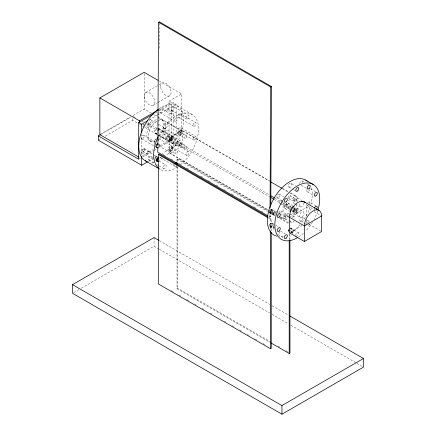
<?xml version="1.0" encoding="UTF-8"?>
<svg xmlns="http://www.w3.org/2000/svg" width="436" height="436" viewBox="0 0 436 436"><rect width="100%" height="100%" fill="white"/><g stroke="black" fill="none" stroke-linecap="round" stroke-linejoin="round"><path stroke-width="0.33" stroke-dasharray="2.18 1.64" d="M154.072 145.717L154.088 143.117L154.835 142.692M158.562 147.45L158.568 146.153M158.595 141.455L158.791 108.139M159.14 48.314L159.293 22.481M268.805 216.305L269.977 216.981L270.004 212.648L270.751 212.223A1.057 0.61 -60 0 0 271.503 210.931L271.508 210.065A1.057 0.61 -60 0 0 270.767 209.623L270.02 210.048L275.247 213.09A1.057 0.61 -60 0 1 274.489 214.381L273.743 214.812L270.004 212.648M269.977 216.981L270.729 216.556L270.767 209.623L275.252 212.223L275.247 213.09M273.743 214.812L273.759 212.207L274.506 211.782A1.057 0.61 -60 0 1 275.252 212.223M145.706 92.465L158.633 85.004M159.222 84.666L162.159 82.965M99.855 134.615L130.762 116.772M133.094 115.426L144.174 109.027L151.183 113.077M101.245 134.206L130.985 117.039M153.112 105.294L157.222 102.918M157.81 102.58L169.566 95.789M98.329 140.207L101.245 138.523M105.327 136.168L132.735 120.347L139.182 124.069M169.043 101.147L181.572 93.914L181.572 130.62L169.043 137.852L169.043 101.147L171.288 102.444L171.288 139.149L158.333 146.621M158.333 109.921L171.288 102.444M155.047 113.077L157.963 111.393M158.546 111.055L173.125 102.64L176.117 104.368L176.117 145.39L162.121 153.472M149.292 119.851L156.873 115.475M157.456 115.142L176.117 104.368M182.101 130.707L170.133 137.618A1.057 0.61 -60 0 0 169.386 138.91L169.386 152.731A1.057 0.61 -60 0 0 170.133 153.161L182.101 146.251A1.057 0.61 -60 0 0 182.848 144.959L182.848 131.138A1.057 0.61 -60 0 0 182.101 130.707L269.437 181.131M142.441 155.799L153.036 149.684M138.719 159.211L140.468 158.197M142.801 156.851L153.298 150.791M153.881 150.453L156.797 148.769M157.38 148.436L173.125 139.346L173.125 102.64M156.922 157.064L155.32 156.137L154.573 156.568L156.175 157.494M148.709 161.211L157.456 156.164M154.573 159.162L155.32 158.726L155.32 156.137M177.011 161.625L177.011 159.162L177.757 158.726L268.216 210.953M73.7 292.611L78.976 289.564M81.325 288.212L154.05 246.22L158.769 248.945M288.376 200.62L295.788 196.342A1.057 0.61 -60 0 1 296.535 196.778L296.535 202.042M268.74 218.164L270.505 219.183L271.252 218.752L271.252 223.069L273.922 224.611M271.252 231.08L271.252 225.663L270.505 226.093A1.057 0.61 -60 0 1 269.753 225.663L269.753 224.796A1.057 0.61 -60 0 1 270.505 223.499L271.252 223.069M280.713 217.008L283.82 218.801L290.087 215.182M290.659 214.85L295.788 211.891A1.057 0.61 -60 0 0 296.535 210.593L296.535 204.675M289.428 217.286L306.633 207.356L311.811 210.343M177.011 166.067L177.011 288.708L177.757 288.278L271.154 342.195M292.943 233.004A1.057 0.61 -60 0 1 292.191 232.568L292.191 231.707A1.057 0.61 -60 0 1 292.943 230.41L293.69 229.979L293.69 232.568L292.943 233.004L288.452 230.41L288.452 229.549A1.057 0.61 -60 0 1 288.855 228.546M290.578 232.17L302.044 225.548M305.483 223.564L306.633 222.9L308.356 223.897M159.363 81.096L181.572 93.914M177.021 105.817L191.982 114.455M173.67 106.716A2.115 1.221 -60 0 1 172.934 110.008A2.115 1.221 -60 0 1 171.152 108.869A2.115 1.221 -60 0 1 173.67 106.716L188.63 115.355A2.115 1.221 -60 0 1 187.894 118.647A2.115 1.221 -60 0 1 186.112 117.507A2.115 1.221 -60 0 1 188.63 115.355M302.328 181L304.628 182.324M306.922 183.649L309.222 184.978M180.744 113.872A2.115 1.221 -60 0 1 179.992 117.17A2.115 1.221 -60 0 1 178.22 116.003A2.115 1.221 -60 0 1 180.744 113.872L195.704 122.511A2.115 1.221 -60 0 1 194.947 125.808A2.115 1.221 -60 0 1 193.181 124.642A2.115 1.221 -60 0 1 195.704 122.511M310.536 188.804L315.686 191.775M171.49 110.341L186.445 118.974M301.287 185.278L307.625 188.941M167.778 108.515A1.586 0.916 -60 0 1 167.277 110.973A1.586 0.916 -60 0 1 165.903 110.183A1.586 0.916 -60 0 1 167.778 108.515L172.264 111.109A1.586 0.916 -60 0 1 171.762 113.567A1.586 0.916 -60 0 1 170.389 112.771A1.586 0.916 -60 0 1 172.264 111.109M178.662 117.551L193.622 126.184M162.214 109.011A2.115 1.221 -60 0 1 161.543 112.286A2.115 1.221 -60 0 1 159.712 111.229A2.115 1.221 -60 0 1 162.214 109.011L177.174 117.649A2.115 1.221 -60 0 1 176.504 120.925A2.115 1.221 -60 0 1 174.673 119.867A2.115 1.221 -60 0 1 177.174 117.649M290.861 183.284A2.115 1.221 -60 0 1 290.191 186.564A2.115 1.221 -60 0 1 288.36 185.502A2.115 1.221 -60 0 1 290.861 183.284L295.461 185.943M160.099 112.673L175.059 121.312M288.746 186.951L292.774 189.273M293.346 189.606L296.224 191.268M180.771 127.77A2.115 1.221 -60 0 1 179.948 131.083A2.115 1.221 -60 0 1 178.231 129.824A2.115 1.221 -60 0 1 180.771 127.77L195.731 136.408A2.115 1.221 -60 0 1 194.903 139.722A2.115 1.221 -60 0 1 193.192 138.463A2.115 1.221 -60 0 1 195.731 136.408M307.62 202.685A2.115 1.221 -60 0 1 309.418 202.042L316.269 205.994M182.63 130.653L269.415 180.76M282.659 188.406L288.349 191.693M290.627 193.006L296.317 196.293M282.239 188.521L289.308 192.603M289.896 192.941L296.535 196.778M154.104 114.761L157.025 116.45M157.614 116.788L181.572 130.62M161.473 119.437L163.119 120.385M167.233 122.778A3.172 1.831 -60 0 1 166.225 127.694A3.172 1.831 -60 0 1 163.478 126.108A3.172 1.831 -60 0 1 167.233 122.778L180.695 130.549A3.172 1.831 -60 0 1 179.686 135.465A3.172 1.831 -60 0 1 176.94 133.879A3.172 1.831 -60 0 1 180.695 130.549M297.374 197.917L301.723 200.429M179.872 131.972A1.531 0.883 -60 0 1 179.387 134.348A1.531 0.883 -60 0 1 178.057 133.579A1.531 0.883 -60 0 1 179.872 131.972L186.537 135.819A1.531 0.883 -60 0 1 186.052 138.196A1.531 0.883 -60 0 1 184.722 137.427A1.531 0.883 -60 0 1 186.537 135.819M289.891 195.486L296.551 199.334A1.531 0.883 -60 0 1 296.066 201.71A1.531 0.883 -60 0 1 294.736 200.942A1.531 0.883 -60 0 1 296.551 199.334M178.629 131.41L193.589 140.049M307.276 205.683L314.71 209.978M314.111 211.673L321.588 215.994M178.34 134.626L185.006 138.474M288.354 198.146L295.019 201.993M150.742 119.878L158.23 124.2M158.808 124.533L165.713 128.522M279.4 194.156L284.005 196.816M164.056 128.277L177.523 136.048M295.286 204.037L300.181 206.866M158.84 128.298L180.695 140.915A3.172 1.831 -60 0 1 179.686 145.831A3.172 1.831 -60 0 1 176.94 144.245A3.172 1.831 -60 0 1 180.695 140.915M288.398 203.094A3.172 1.831 -60 0 1 287.389 208.01A3.172 1.831 -60 0 1 284.643 206.424A3.172 1.831 -60 0 1 288.398 203.094L292.747 205.607M297.374 208.277A3.172 1.831 -60 0 1 296.366 213.193A3.172 1.831 -60 0 1 293.619 211.607A3.172 1.831 -60 0 1 297.374 208.277L303.358 211.733A3.172 1.831 -60 0 1 302.35 216.648A3.172 1.831 -60 0 1 299.603 215.062A3.172 1.831 -60 0 1 303.358 211.733M158.361 128.631L174.667 138.043A2.643 1.526 -60 0 1 173.828 142.141A2.643 1.526 -60 0 1 171.539 140.817A2.643 1.526 -60 0 1 174.667 138.043M148.709 123.584L157.914 128.903M158.491 129.23L163.669 132.222M277.356 197.857L281.95 200.511M292.687 207.285L298.126 210.425A1.695 0.976 -60 0 1 297.592 213.046A1.695 0.976 -60 0 1 296.126 212.201A1.695 0.976 -60 0 1 298.126 210.425M147.395 123.524L149.079 124.494A1.586 0.916 -60 0 1 148.578 126.952A1.586 0.916 -60 0 1 147.205 126.157A1.586 0.916 -60 0 1 149.079 124.494M167.778 135.291A1.586 0.916 -60 0 1 167.277 137.749A1.586 0.916 -60 0 1 165.903 136.953A1.586 0.916 -60 0 1 167.778 135.291L172.264 137.88A1.586 0.916 -60 0 1 171.762 140.338A1.586 0.916 -60 0 1 170.389 139.547A1.531 0.883 -60 0 1 169.086 138.762A1.531 0.883 -60 0 1 170.901 137.155L177.561 140.997A1.531 0.883 -60 0 1 177.076 143.373A1.531 0.883 -60 0 1 175.746 142.61A1.531 0.883 -60 0 1 177.561 140.997M179.872 142.332A1.531 0.883 -60 0 1 179.387 144.708A1.531 0.883 -60 0 1 178.057 143.945A1.531 0.883 -60 0 1 179.872 142.332L186.537 146.18A1.531 0.883 -60 0 1 186.052 148.556A1.531 0.883 -60 0 1 184.722 147.788A1.531 0.883 -60 0 1 186.537 146.18M280.915 200.669L283.209 201.993M286.081 203.65A1.531 0.883 -60 0 1 285.596 206.026A1.531 0.883 -60 0 1 284.267 205.263A1.531 0.883 -60 0 1 286.081 203.65L287.58 204.517A1.531 0.883 -60 0 1 287.09 206.893A1.531 0.883 -60 0 1 285.765 206.124A1.531 0.883 -60 0 1 287.58 204.517M289.891 205.852A1.531 0.883 -60 0 1 289.4 208.228A1.531 0.883 -60 0 1 288.076 207.46A1.531 0.883 -60 0 1 289.891 205.852L291.035 206.511M293.908 208.174L296.551 209.7A1.531 0.883 -60 0 1 296.066 212.076A1.531 0.883 -60 0 1 294.736 211.307A1.531 0.883 -60 0 1 296.551 209.7M133.318 116.363L135.661 117.715M142.098 121.431L143.27 122.107M146.785 124.135L156.737 129.884M157.32 130.222L269.437 194.952M274.985 198.151L282.397 202.435M282.642 202.571L290.643 207.193M292.997 208.555L296.535 210.593M169.043 137.852L171.288 139.149M169.386 138.91L269.524 196.729M273.993 199.306L281.302 203.53M281.651 203.726L289.896 208.49M292.251 209.852L295.788 211.891M169.364 139.809L176.03 143.657M178.34 144.992L185.006 148.84M279.956 203.656L286.043 207.171M288.354 208.506L290.076 209.503M292.376 210.828L295.019 212.354M143.003 124.652L147.493 127.241M166.192 138.038L170.678 140.626M292.082 210.844L296.436 213.357M173.604 143.013L188.559 151.646M302.246 217.286L306.285 219.613M306.862 219.946L309.74 221.608M155.717 133.209L156.878 133.885M157.461 134.217L172.018 142.626M139.771 124.407L142.114 125.759M142.703 126.097L144.458 127.116M145.046 127.454L157.941 134.898M158.53 135.236L176.117 145.39M155.08 133.454L158.006 135.144M158.595 135.482L177.523 146.409M285.226 208.593L290.12 211.416M294.202 213.776L300.181 217.232M308.933 224.229L321.588 231.538M158.84 138.659L171.719 146.098A3.172 1.831 -60 0 1 170.71 151.014A3.172 1.831 -60 0 1 167.964 149.423A3.172 1.831 -60 0 1 171.719 146.098M289.488 214.087L294.382 216.915A3.172 1.831 -60 0 1 294.954 219.128M171.571 146.719L186.526 155.358M300.202 220.987L304.808 223.646M305.38 223.973L307.68 225.303M170.901 147.515A1.531 0.883 -60 0 1 170.411 149.891A1.531 0.883 -60 0 1 169.086 149.123A1.531 0.883 -60 0 1 170.901 147.515L177.561 151.363A1.531 0.883 -60 0 1 177.076 153.739A1.531 0.883 -60 0 1 175.746 152.971A1.531 0.883 -60 0 1 177.561 151.363M280.915 211.035L287.58 214.883A1.531 0.883 -60 0 1 287.09 217.253A1.531 0.883 -60 0 1 285.765 216.49A1.531 0.883 -60 0 1 287.58 214.883M143.684 135.187L155.189 141.831M272.331 209.46L277.536 212.463M278.114 212.801L279.852 213.798M169.364 150.175L176.03 154.022M279.956 214.022L286.043 217.537M158.639 144.534L159.102 144.806M271.296 209.574L275.034 211.738M149.308 140.506L150.954 141.455M158.595 145.847L168.547 151.592M285.226 218.954L289.03 221.156M289.575 221.466L291.21 222.409A3.172 1.831 -60 0 0 294.207 220.856M169.386 152.731L276.004 214.289M278.359 215.646L280.125 216.665M169.604 153.216L269.056 210.632M269.633 210.964L275.323 214.25M280.446 217.21L283.291 218.85M270.751 212.223L274.489 214.381M268.805 211.291L275.263 215.024M279.961 217.738L288.774 222.823M177.011 159.162L267.47 211.384M268.053 211.727L275.105 215.793M279.803 218.507L288.616 223.592M141.542 138.828L153.619 145.804M163.233 154.497L165.664 155.914M170.847 158.906L173.223 160.263M178.509 163.315L180.858 164.672M186.728 168.062L188.494 169.081M200.827 176.199L202.587 177.218M208.463 180.608L210.228 181.627M216.098 185.017L218.447 186.374M223.733 189.426L226.088 190.783M231.374 193.835L233.723 195.192M239.593 198.582L241.359 199.601M253.692 206.724L255.452 207.738M261.328 211.133L263.093 212.147M268.963 215.542L270.729 216.556M290.861 228.197L298.338 232.513M289.951 227.821L293.69 229.979M289.199 228.251L292.943 230.41M268.903 217.395L271.252 218.752M288.452 229.549L290.054 230.47M290.485 230.72L293.69 232.568M172.743 163.963L176.482 166.121M290.54 231.974L292.414 233.053M144.594 148.676A1.586 0.916 -60 0 1 144.087 151.134A1.586 0.916 -60 0 1 142.714 150.338A1.586 0.916 -60 0 1 144.594 148.676L149.079 151.265A1.586 0.916 -60 0 1 148.578 153.723A1.586 0.916 -60 0 1 147.205 152.932A1.586 0.916 -60 0 1 149.079 151.265M160.099 157.587L175.059 166.22M143.651 149.047L158.611 157.685M272.298 223.319L275.198 224.992M275.775 225.33L279.258 227.336M270.505 223.499L274.244 225.663M143.003 151.423L147.493 154.017M269.753 224.796L274.991 227.821M150.823 156.257A2.115 1.221 -60 0 1 150.055 159.56A2.115 1.221 -60 0 1 148.3 158.377A2.115 1.221 -60 0 1 150.823 156.257L154.279 158.252M158.878 160.906L165.784 164.895A2.115 1.221 -60 0 1 165.015 168.192A2.115 1.221 -60 0 1 163.255 167.015A2.115 1.221 -60 0 1 165.784 164.895M280.62 231.194L285.215 233.843M269.753 225.663L274.244 228.251M269.971 226.142L273.715 228.306M270.216 226.998L274.266 229.336M141.569 152.725L153.074 159.369M148.643 159.881L154.388 163.2M156.688 164.525L158.415 165.522M158.987 165.854L163.587 168.509M277.852 234.481L284.768 238.47M159.096 168.754L160.246 169.419M159.358 240.65L269.677 304.339M272.037 305.701L288.556 315.239M159.358 249.288L269.677 312.977M272.037 314.34L288.556 323.877M290.916 325.24L356.397 363.046M356.986 363.384L363.477 367.134M278.201 346.266L279.961 347.285M285.836 350.675L289.362 352.708M177.011 288.708L269.819 342.287M171.397 290.649L173.157 291.668M179.033 295.058L180.793 296.071M186.668 299.467L189.017 300.824M194.303 303.876L196.652 305.227M201.939 308.285L204.288 309.636M210.163 313.032L211.923 314.045M224.262 321.168L226.022 322.188M231.898 325.578L233.658 326.597M239.533 329.987L241.882 331.344M247.168 334.396L249.517 335.753M254.804 338.805L257.153 340.162M263.028 343.552L264.788 344.571M307.309 191.824L313.582 195.448M270.184 213.1L275.405 216.114M306.633 216.142L306.633 207.356A12.164 7.025 -60 0 0 306.028 204.048M306.633 220.196L306.633 222.9M289.951 234.475L289.951 239.898M289.199 233.554L289.199 239.653M270.505 219.183L270.505 230.835M177.757 158.726L177.757 163.048M177.757 166.993L177.757 288.278M154.05 237.587L154.05 246.22M144.174 73.668L144.174 109.027M141.711 133.645L141.711 155.837M132.735 118.494L132.735 120.347M288.855 230.944A1.057 0.61 -60 0 1 288.452 230.41M176.602 166.165A1.057 0.61 -60 0 1 176.264 165.713M311.375 187.987A31.73 18.323 -60 0 1 310.824 204.5M310.132 206.806A31.73 18.323 -60 0 1 301.309 223.178M300.11 224.638A31.73 18.323 -60 0 1 288.289 234.296M283.629 236.045A31.73 18.323 -60 0 1 279.498 236.535M279.863 231.576A2.115 1.221 -60 0 1 277.977 234.23M290.518 228.099A2.115 1.221 -60 0 1 291.297 229.216A2.115 1.221 -60 0 1 290.436 231.227M288.861 231.914A2.115 1.221 -60 0 1 288.861 229.227M309.418 202.042A2.115 1.221 -60 0 1 309.538 204.081M308.388 205.503A2.115 1.221 -60 0 1 306.835 204.321M309.74 189.573A2.115 1.221 -60 0 1 307.663 191.884A2.115 1.221 -60 0 1 307.075 189.665M299.739 183.698A2.115 1.221 -60 0 1 301.472 180.962A2.115 1.221 -60 0 1 302.644 182.559M317.61 211.122A31.73 18.323 -60 0 1 314.1 219.33M312.476 222.18A31.73 18.323 -60 0 1 305.543 231.211M303.456 233.233A31.73 18.323 -60 0 1 298.289 237.189M295.81 235.511A2.115 1.221 -60 0 1 297.058 232.77A2.115 1.221 -60 0 1 298.769 233.282A2.115 1.221 -60 0 1 297.417 235.985M307.625 222.894A2.115 1.221 -60 0 1 309.996 221.831M309.794 224.022A2.115 1.221 -60 0 1 307.429 225.085M314.302 209.285A2.115 1.221 -60 0 1 314.296 208.784M294.758 203.558A3.172 1.831 -60 0 1 293.908 200.326A3.172 1.831 -60 0 1 297.199 197.835A3.172 1.831 -60 0 1 297.374 201.579M304.012 202.822A3.172 1.831 -60 0 1 302.05 206.528A3.172 1.831 -60 0 1 299.597 206.015A3.172 1.831 -60 0 1 300.944 202.184M294.878 207.138A3.172 1.831 -60 0 1 294.213 210.49A3.172 1.831 -60 0 1 291.564 212.174M288.806 216.245A3.172 1.831 -60 0 1 285.395 219.036A3.172 1.831 -60 0 1 285.395 215.013A3.172 1.831 -60 0 1 288.806 213.869M292.175 217.526A3.172 1.831 -60 0 1 294.382 216.915M291.21 222.409A3.172 1.831 -60 0 1 291.052 219.036M290.294 208.255A1.695 0.976 -60 0 1 290.452 207.945M159.14 108.657A31.73 18.323 -60 0 1 183.322 116.483A31.73 18.323 -60 0 1 166.083 155.734M163.173 157.941A31.73 18.323 -60 0 1 159.14 160.268M153.93 162.001A31.73 18.323 -60 0 1 150.851 162.263M158.693 135.661A31.73 18.323 -60 0 1 195.295 117.42A31.73 18.323 -60 0 1 180.618 164.715M177.626 166.912A31.73 18.323 -60 0 1 159.195 168.721M158.557 143.787A2.115 1.221 -60 0 1 159.085 145.188A2.115 1.221 -60 0 1 158.001 147.123M161.369 157.341A2.115 1.221 -60 0 1 159.696 156.23M176.542 165.8A2.115 1.221 -60 0 1 174.623 165.13M158.546 128.206A3.172 1.831 -60 0 1 158.546 131.04M156.873 133.171A3.172 1.831 -60 0 1 154.426 132.004A3.172 1.831 -60 0 1 156.873 128.01M170.901 137.155A1.531 0.883 -60 0 1 170.411 139.525A1.586 0.916 -60 0 1 172.264 137.88M158.546 138.572A3.172 1.831 -60 0 1 158.546 141.406M154.791 143.575A3.172 1.831 -60 0 1 156.47 138.61M158.579 144.85A1.057 0.61 -60 0 1 159.32 145.292L159.314 146.158A1.057 0.61 -60 0 1 158.628 147.412M274.108 225.755A1.057 0.61 -60 0 0 273.492 226.954L273.492 227.821A1.057 0.61 -60 0 0 274.108 228.317M283.82 218.801A1.057 0.61 -60 0 1 283.073 218.365L283.073 204.549A1.057 0.61 -60 0 1 283.82 203.252M279.552 203.389A1.531 0.883 -60 0 1 279.547 201.301A1.531 0.883 -60 0 1 281.215 201.154M279.067 213.095A1.531 0.883 -60 0 1 279.874 211.307A1.531 0.883 -60 0 1 281.138 211.28A1.531 0.883 -60 0 1 280.74 213.068M288.114 197.857A1.531 0.883 -60 0 1 289.172 195.535A1.531 0.883 -60 0 1 290.093 196.821A1.531 0.883 -60 0 1 288.278 198.091M144.414 124.009A1.586 0.916 -60 0 1 143.384 124.718M143.7 122.047A1.586 0.916 -60 0 1 143.902 121.927M158.557 118.908A12.164 7.025 -60 0 1 163.99 125.007A12.164 7.025 -60 0 1 158.557 137.378M156.164 139.416A12.164 7.025 -60 0 1 146.801 134.468A12.164 7.025 -60 0 1 156.955 119.301M158.6 120.249A12.164 7.025 -60 0 1 165.636 125.955A12.164 7.025 -60 0 1 158.6 139.782M155.472 141.591A12.164 7.025 -60 0 1 148.474 134.958A12.164 7.025 -60 0 1 157.036 120.99M158.6 128.838A2.643 1.526 -60 0 1 158.6 131.198M157.036 133.078A2.643 1.526 -60 0 1 155.167 131.999A2.643 1.526 -60 0 1 157.036 128.762M278.664 197.53A2.115 1.221 -60 0 0 279.498 194.216A2.115 1.221 -60 0 0 276.958 196.265A2.115 1.221 -60 0 0 278.664 197.53M271.633 212.806A2.115 1.221 -60 0 0 272.407 209.503A2.115 1.221 -60 0 0 269.879 211.618A2.115 1.221 -60 0 0 271.633 212.806M271.683 226.644A2.115 1.221 -60 0 0 272.375 223.363A2.115 1.221 -60 0 0 269.868 225.559A2.115 1.221 -60 0 0 271.683 226.644M301.565 220.632A2.115 1.221 -60 0 0 302.328 217.33A2.115 1.221 -60 0 0 299.805 219.455A2.115 1.221 -60 0 0 301.565 220.632M285.596 216.392A1.531 0.883 -60 0 0 286.081 214.016A1.531 0.883 -60 0 0 284.267 215.624A1.531 0.883 -60 0 0 285.596 216.392M294.573 211.209A1.531 0.883 -60 0 0 295.058 208.833A1.531 0.883 -60 0 0 293.243 210.441A1.531 0.883 -60 0 0 294.573 211.209M294.573 200.849A1.531 0.883 -60 0 0 295.058 198.473A1.531 0.883 -60 0 0 293.243 200.08A1.531 0.883 -60 0 0 294.573 200.849M150.098 123.192A2.115 1.221 -60 0 0 150.796 119.905A2.115 1.221 -60 0 0 148.284 122.096A2.115 1.221 -60 0 0 150.098 123.192M164.977 131.895A2.115 1.221 -60 0 0 165.811 128.582A2.115 1.221 -60 0 0 163.271 130.626A2.115 1.221 -60 0 0 164.977 131.895M142.986 138.534A2.115 1.221 -60 0 0 143.766 135.231A2.115 1.221 -60 0 0 141.237 137.345A2.115 1.221 -60 0 0 142.986 138.534M143.035 152.371A2.115 1.221 -60 0 0 143.727 149.09A2.115 1.221 -60 0 0 141.22 151.287A2.115 1.221 -60 0 0 143.035 152.371M172.923 146.354A2.115 1.221 -60 0 0 173.681 143.057A2.115 1.221 -60 0 0 171.157 145.183A2.115 1.221 -60 0 0 172.923 146.354M187.878 154.993A2.115 1.221 -60 0 0 188.641 151.695A2.115 1.221 -60 0 0 186.118 153.821A2.115 1.221 -60 0 0 187.878 154.993M171.909 140.392A1.531 0.883 -60 0 0 172.394 138.016A1.531 0.883 -60 0 0 170.58 139.624A1.531 0.883 -60 0 0 171.909 140.392M171.909 150.758A1.531 0.883 -60 0 0 172.394 148.382A1.531 0.883 -60 0 0 170.58 149.989A1.531 0.883 -60 0 0 171.909 150.758M180.886 145.575A1.531 0.883 -60 0 0 181.371 143.199A1.531 0.883 -60 0 0 179.556 144.806A1.531 0.883 -60 0 0 180.886 145.575M180.886 135.209A1.531 0.883 -60 0 0 181.371 132.833A1.531 0.883 -60 0 0 179.556 134.441A1.531 0.883 -60 0 0 180.886 135.209M170.71 140.648A3.172 1.831 -60 0 0 171.719 135.732A3.172 1.831 -60 0 0 167.964 139.062A3.172 1.831 -60 0 0 170.71 140.648M166.225 138.059A3.172 1.831 -60 0 0 167.233 133.144A3.172 1.831 -60 0 0 163.478 136.468A3.172 1.831 -60 0 0 166.225 138.059M160.693 87.347A7.407 4.273 60 0 0 169.163 95.98A7.407 4.273 60 0 0 167.735 84.813A7.407 4.273 60 0 0 160.693 87.347M144.267 97.065A7.407 4.273 60 0 0 152.84 105.425A7.407 4.273 60 0 0 151.112 94.149A7.407 4.273 60 0 0 144.267 97.065"/><path stroke-width="0.65" d="M270.789 205.547L271.486 86.573L159.298 21.8L158.546 22.225L157.827 145.275L156.758 144.659M270.031 208.01L270.74 86.998L271.486 86.573M138.915 157.162L99.855 134.615L99.855 97.909L144.174 72.322L158.197 80.42M147.542 161.887L141.711 165.255L98.329 140.207L98.329 135.89L100.662 134.544M99.855 97.909L139.498 120.794L158.333 109.921M98.329 135.89L138.719 159.211L138.719 122.505L153.881 113.747M138.719 122.505L141.711 124.233L147.542 120.865M271.252 232.437L271.252 348.299L270.505 348.729L158.312 283.956L158.312 154.409L159.058 153.979L267.726 216.714M289.733 315.92L363.477 358.496L363.477 367.134L281.95 414.2L72.523 293.292L72.523 284.654L154.05 237.587L158.769 240.312M289.428 217.286L289.428 232.835L304.388 241.468L321.588 231.538L321.588 215.994L304.388 225.924L289.428 217.286A12.164 7.025 -60 0 1 295.575 204.222A12.164 7.025 -60 0 1 305.227 202.729M270.99 342.969L289.199 353.482L289.951 353.051L289.951 240.574M72.523 284.654L281.95 405.562L363.477 358.496M158.546 22.225L270.74 86.998M305.669 180.09L313.146 184.406M270.456 181.719L281.809 188.276M304.11 201.786L319.07 210.425M270.271 195.432L274.397 197.813M270.702 197.404L273.645 199.105M156.971 143.924L158.045 144.545M155.674 146.643L157.816 147.875L157.788 152.208L267.628 215.624M175.408 162.552L177.011 163.478L177.011 164.775M158.312 154.409L268.151 217.826M157.243 158.11L158.312 158.726A1.057 0.61 -60 0 0 157.565 160.023L157.565 160.889A1.057 0.61 -60 0 0 158.312 161.32L155.963 159.963M156.497 159.407L157.565 160.023M145.292 160.78L158.524 168.421M304.388 241.468L304.388 225.924A12.164 7.025 -60 0 1 312.988 211.024A12.164 7.025 -60 0 1 321.588 215.994M289.199 240.329L289.199 353.482M281.95 405.562L281.95 414.2M270.505 231.511L270.505 348.729M141.711 124.233L141.711 132.299M141.711 156.513L141.711 165.255M139.498 120.794L139.498 122.151M176.346 164.328A1.057 0.61 -60 0 1 177.011 163.478M276.887 236.214A31.73 18.323 -60 0 1 273.399 199.361A31.73 18.323 -60 0 1 307.222 181.185M297.281 237.8A31.73 18.323 -60 0 1 275.018 221.493A31.73 18.323 -60 0 1 302.862 183.572A31.73 18.323 -60 0 1 318.144 209.384M296.224 236.176A2.115 1.221 -60 0 1 296.12 236.105M314.4 208.266A2.115 1.221 -60 0 1 316.852 206.332A2.115 1.221 -60 0 1 316.313 209.454M301.57 201.655A3.172 1.831 -60 0 1 303.925 202.157M290.801 211.64A3.172 1.831 -60 0 1 291.292 208.245A3.172 1.831 -60 0 1 294.022 206.424M147.014 161.582A31.73 18.323 -60 0 1 139.547 138.795A31.73 18.323 -60 0 1 158.105 109.392M158.693 168.323A31.73 18.323 -60 0 1 158.126 136.833M157.56 147.433A2.115 1.221 -60 0 1 156.148 146.218A2.115 1.221 -60 0 1 158.083 143.766M157.93 161.064A2.115 1.221 -60 0 1 156.159 160.017A2.115 1.221 -60 0 1 158.524 157.652M175.092 163.723A2.115 1.221 -60 0 1 176.406 162.53M297.668 190.881A2.115 1.221 -60 0 0 298.338 187.605A2.115 1.221 -60 0 0 295.837 189.824A2.115 1.221 -60 0 0 297.668 190.881M286.141 201.852A2.115 1.221 -60 0 0 286.975 198.538A2.115 1.221 -60 0 0 284.435 200.582A2.115 1.221 -60 0 0 286.141 201.852M279.165 217.079A2.115 1.221 -60 0 0 279.852 213.798A2.115 1.221 -60 0 0 277.345 216.005A2.115 1.221 -60 0 0 279.165 217.079M279.035 231.064A2.115 1.221 -60 0 0 279.939 227.739A2.115 1.221 -60 0 0 277.383 229.712A2.115 1.221 -60 0 0 279.035 231.064M286.201 238.132A2.115 1.221 -60 0 0 286.937 234.84A2.115 1.221 -60 0 0 284.419 236.993A2.115 1.221 -60 0 0 286.201 238.132M316.024 195.835A2.115 1.221 -60 0 0 316.928 192.505A2.115 1.221 -60 0 0 314.372 194.483A2.115 1.221 -60 0 0 316.024 195.835M309.064 188.603A2.115 1.221 -60 0 0 309.794 185.311A2.115 1.221 -60 0 0 307.276 187.464A2.115 1.221 -60 0 0 309.064 188.603"/></g></svg>
